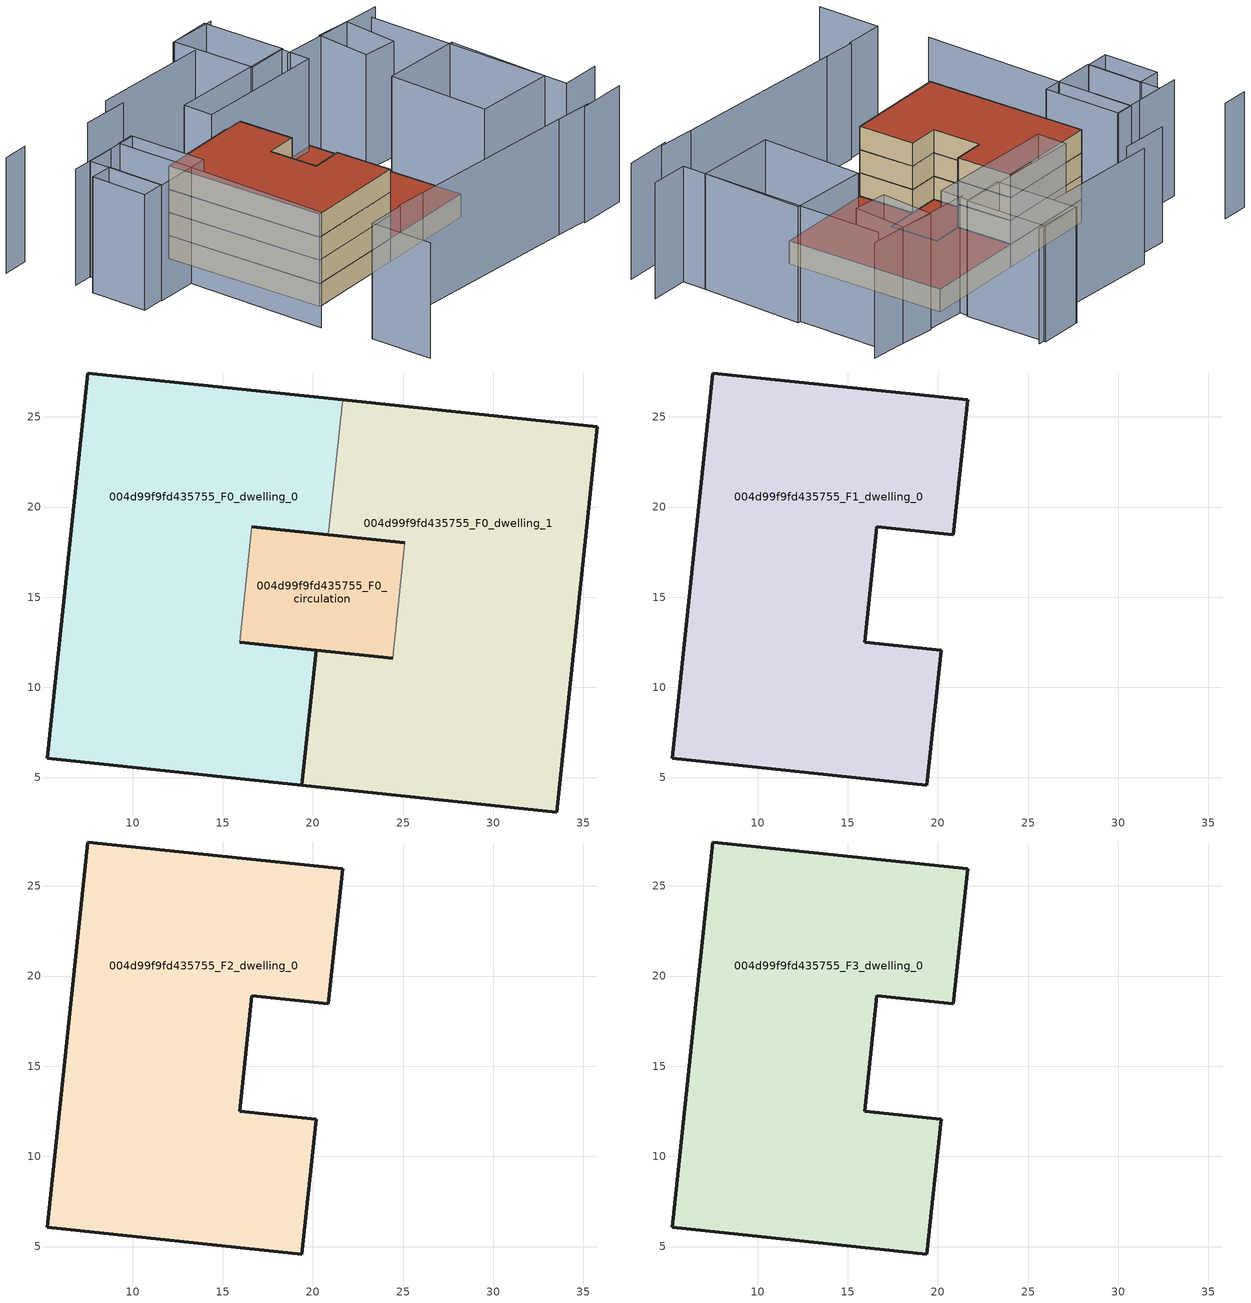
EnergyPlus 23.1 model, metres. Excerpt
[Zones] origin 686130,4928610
004d99f9fd435755_F0_dwelling_0
 floor ground (EU_floor_Construction): 19.39,4.58 20.18,12.06 15.94,12.5 16.62,18.91 20.86,18.46 21.65,25.94 7.53,27.43 5.27,6.07 z0
 wall outside (EU_wall_Construction): 20.86,18.46 16.62,18.91 / 15.94,12.5 20.18,12.06 19.39,4.58 5.27,6.07 7.53,27.43 21.65,25.94 z0:3
 wall to 004d99f9fd435755_F0_dwelling_1 (EU_wall_Construction): 21.65,25.94 20.86,18.46 z0:3
 wall to 004d99f9fd435755_F0_circulation (EU_wall_Construction): 16.62,18.91 15.94,12.5 z0:3
004d99f9fd435755_F0_dwelling_1
 floor ground (EU_floor_Construction): 33.52,3.09 35.77,24.45 21.65,25.94 20.86,18.46 25.09,18.02 24.42,11.61 20.18,12.06 19.39,4.58 z0
 wall outside (EU_wall_Construction): 25.09,18.02 20.86,18.46 / 21.65,25.94 35.77,24.45 33.52,3.09 19.39,4.58 20.18,12.06 24.42,11.61 z0:3
 wall to 004d99f9fd435755_F0_circulation (EU_wall_Construction): 24.42,11.61 25.09,18.02 z0:3
 roof outside (EU_roof_Construction): 35.77,24.45 33.52,3.09 19.39,4.58 20.18,12.06 24.42,11.61 25.09,18.02 20.86,18.46 21.65,25.94 z3
004d99f9fd435755_F0_circulation
 floor ground (EU_floor_Construction): 24.42,11.61 25.09,18.02 16.62,18.91 15.94,12.5 z0
 wall outside (EU_wall_Construction): 16.62,18.91 25.09,18.02 / 24.42,11.61 15.94,12.5 z0:3
 roof outside (EU_roof_Construction): 25.09,18.02 24.42,11.61 15.94,12.5 16.62,18.91 z3
004d99f9fd435755_F1_dwelling_0
 floor to 004d99f9fd435755_F0_dwelling_0 (EU_floor_Construction): 19.39,4.58 20.18,12.06 15.94,12.5 16.62,18.91 20.86,18.46 21.65,25.94 7.52,27.43 5.27,6.07 z3
 wall outside (EU_wall_Construction): 21.65,25.94 20.86,18.46 16.62,18.91 15.94,12.5 20.18,12.06 19.39,4.58 5.27,6.07 7.53,27.43 21.65,25.94 z3:6
004d99f9fd435755_F2_dwelling_0
 floor to 004d99f9fd435755_F1_dwelling_0 (EU_floor_Construction): 19.39,4.58 20.18,12.06 15.94,12.5 16.62,18.91 20.86,18.46 21.65,25.94 7.52,27.43 5.27,6.07 z6
 wall outside (EU_wall_Construction): 21.65,25.94 20.86,18.46 16.62,18.91 15.94,12.5 20.18,12.06 19.39,4.58 5.27,6.07 7.53,27.43 21.65,25.94 z6:9
004d99f9fd435755_F3_dwelling_0
 floor to 004d99f9fd435755_F2_dwelling_0 (EU_floor_Construction): 19.39,4.58 20.18,12.06 15.94,12.5 16.62,18.91 20.86,18.46 21.65,25.94 7.52,27.43 5.27,6.07 z9
 wall outside (EU_wall_Construction): 21.65,25.94 20.86,18.46 16.62,18.91 15.94,12.5 20.18,12.06 19.39,4.58 5.27,6.07 7.53,27.43 21.65,25.94 z9:12
 roof outside (EU_roof_Construction): 21.65,25.94 20.86,18.46 16.62,18.91 15.94,12.5 20.18,12.06 19.39,4.58 5.27,6.07 7.53,27.43 z12
shading: 3.31,22.06 0.63,3.28 / 39.15,-10.11 45.86,-10.92 / 6.42,-3.82 10.68,-4.57 / 10.68,-4.57 34.98,-9.04 / 34.98,-9.04 40.14,-10.08 / -0.06,-11.61 1.05,-3.29 / 1.05,-3.29 6.39,-4 / 48.85,-6.04 43.49,-5.31 / 43.49,-5.31 47.31,22.72 / 49.85,23.67 34.4,26.61 / 7,31.88 -3.65,33.43 / 37.3,38.47 30.4,39.56 / 29.87,36.37 13.43,39.02 / 14.05,37.04 7.48,38.1 / -1.36,41.51 -5,41.94 / -5.42,23.27 -4.4,30.73 / -4.4,30.73 -1.25,30.3 / -1.25,30.3 -2.26,22.84 / -2.26,22.84 -5.42,23.27 / 46.15,11.46 43.95,-2.13 / 43.95,-2.13 32.96,-0.35 / 32.96,-0.35 35.16,13.24 / 35.16,13.24 46.15,11.46 / 38.58,18.56 40.25,25.7 / 40.25,25.7 44.84,24.63 / 44.84,24.63 43.17,17.49 / 43.17,17.49 38.58,18.56 / 34.39,23.86 16.27,26.57 / 16.27,26.57 16.86,30.52 / 16.86,30.52 34.98,27.81 / 34.98,27.81 34.39,23.86 / 3.28,22.02 4.62,32.35 / 4.62,32.35 7.02,32.04 / 7.02,32.04 5.68,21.7 / 5.68,21.7 3.28,22.02 / 29.28,28.39 30.54,39.53 / 30.54,39.53 36.47,38.86 / 36.47,38.86 35.21,27.72 / 35.21,27.72 29.28,28.39 / 4.61,32.25 3.28,22.02 / 3.28,22.02 -2.36,22.75 / -2.36,22.75 -1.03,32.99 / -1.03,32.99 4.61,32.25 z0:15
[Building]
EU S2 Campaign: North Axis=0; Terrain=City; Solar Distribution=FullExterior
[Site:Location]
Bologna: Latitude=44.5; Longitude=11.25; Time Zone=1; Elevation=37
[SizingPeriod:WeatherFileDays]
AnnualSizingPeriod: Begin Month=1; Begin Day of Month=1; End Month=12; End Day of Month=31; Day of Week for Start Day=Monday; Use Weather File Daylight Saving Period=No; Use Weather File Rain and Snow Indicators=No
[MATERIAL]
EU_InternalMass_Material: Roughness=MediumRough; Thickness=0.1; Conductivity=1; Density=1800; Specific Heat=900; Thermal Absorptance=0.9; Solar Absorptance=0.7; Visible Absorptance=0.7
[MATERIAL:NOMASS] Roughness=MediumRough; Thermal Absorptance=0.9; Solar Absorptance=0.7; Visible Absorptance=0.7
Name | Thermal Resistance
EU_wall_NoMass | 0.937881
EU_roof_NoMass | 0.548572
EU_floor_NoMass | 0.71348
[CONSTRUCTION]
EU_wall_Construction: EU_wall_NoMass
EU_roof_Construction: EU_roof_NoMass
EU_floor_Construction: EU_floor_NoMass
EU_InternalMass_Construction: EU_InternalMass_Material
[ZONE] Type=1; Multiplier=1; Ceiling Height=autocalculate; Floor Area=autocalculate; Part of Total Floor Area=Yes
Name | Volume
004d99f9fd435755_F0_dwelling_0; 004d99f9fd435755_F1_dwelling_0; 004d99f9fd435755_F2_dwelling_0; 004d99f9fd435755_F3_dwelling_0 | 832.65
004d99f9fd435755_F0_dwelling_1 | 832.659
004d99f9fd435755_F0_circulation | 164.686
[INTERNALMASS] Construction=EU_InternalMass_Construction
Name | Zone or ZoneList | Surface Area
004d99f9fd435755_F0_dwelling_0_EU_InternalMass | 004d99f9fd435755_F0_dwelling_0 | 277.545
004d99f9fd435755_F0_dwelling_1_EU_InternalMass | 004d99f9fd435755_F0_dwelling_1 | 277.545
004d99f9fd435755_F1_dwelling_0_EU_InternalMass | 004d99f9fd435755_F1_dwelling_0 | 608.878
004d99f9fd435755_F2_dwelling_0_EU_InternalMass | 004d99f9fd435755_F2_dwelling_0 | 608.878
004d99f9fd435755_F3_dwelling_0_EU_InternalMass | 004d99f9fd435755_F3_dwelling_0 | 608.878
[OTHEREQUIPMENT] Fuel Type=Electricity; Design Level Calculation Method=Watts/Area; Power per Zone Floor Area=1; Fraction Latent=0; Fraction Radiant=0; Fraction Lost=0; Carbon Dioxide Generation Rate=0; EndUse Subcategory=EU_Step8_InternalGains
Name | Zone or ZoneList or Space or SpaceList | Schedule
EU_Step8_InternalGain_004d99f9fd435755_F0_dwelling_0_f000 | 004d99f9fd435755_F0_dwelling_0 | EU_Step8_GainSchedule_004d99f9fd435755_F0_dwelling_0_f000
EU_Step8_InternalGain_004d99f9fd435755_F0_dwelling_1_f000 | 004d99f9fd435755_F0_dwelling_1 | EU_Step8_GainSchedule_004d99f9fd435755_F0_dwelling_1_f000
EU_Step8_InternalGain_004d99f9fd435755_F1_dwelling_0_f000 | 004d99f9fd435755_F1_dwelling_0 | EU_Step8_GainSchedule_004d99f9fd435755_F1_dwelling_0_f000
EU_Step8_InternalGain_004d99f9fd435755_F2_dwelling_0_f000 | 004d99f9fd435755_F2_dwelling_0 | EU_Step8_GainSchedule_004d99f9fd435755_F2_dwelling_0_f000
EU_Step8_InternalGain_004d99f9fd435755_F3_dwelling_0_f000 | 004d99f9fd435755_F3_dwelling_0 | EU_Step8_GainSchedule_004d99f9fd435755_F3_dwelling_0_f000
[ZONEINFILTRATION:DESIGNFLOWRATE]
EU_Circulation_Infiltration_004d99f9fd435755_F0_circulation: Zone or ZoneList or Space or SpaceList=004d99f9fd435755_F0_circulation; Schedule=EU_AlwaysOn; Design Flow Rate Calculation Method=Flow/Area; Flow Rate per Floor Area=0.0005; Constant Term Coefficient=1; Temperature Term Coefficient=0; Velocity Term Coefficient=0; Velocity Squared Term Coefficient=0
[ZONEVENTILATION:DESIGNFLOWRATE] Schedule=EU_AlwaysOn; Design Flow Rate Calculation Method=AirChanges/Hour; Air Changes per Hour=0.687892; Ventilation Type=Natural; Fan Pressure Rise=0; Fan Total Efficiency=1; Constant Term Coefficient=1; Temperature Term Coefficient=0; Velocity Term Coefficient=0; Velocity Squared Term Coefficient=0; Minimum Indoor Temperature=-100; Maximum Indoor Temperature=100; Delta Temperature=-100; Minimum Outdoor Temperature=-100; Maximum Outdoor Temperature=100; Maximum Wind Speed=40
Name | Zone or ZoneList or Space or SpaceList
EU_ConstantAir_004d99f9fd435755_F0_dwelling_0 | 004d99f9fd435755_F0_dwelling_0
EU_ConstantAir_004d99f9fd435755_F0_dwelling_1 | 004d99f9fd435755_F0_dwelling_1
EU_ConstantAir_004d99f9fd435755_F1_dwelling_0 | 004d99f9fd435755_F1_dwelling_0
EU_ConstantAir_004d99f9fd435755_F2_dwelling_0 | 004d99f9fd435755_F2_dwelling_0
EU_ConstantAir_004d99f9fd435755_F3_dwelling_0 | 004d99f9fd435755_F3_dwelling_0
[HVACTEMPLATE:THERMOSTAT] Constant Heating Setpoint=20; Constant Cooling Setpoint=50
EU_HeatOnly_004d99f9fd435755_F0_dwelling_0; EU_HeatOnly_004d99f9fd435755_F0_dwelling_1; EU_HeatOnly_004d99f9fd435755_F1_dwelling_0; EU_HeatOnly_004d99f9fd435755_F2_dwelling_0; EU_HeatOnly_004d99f9fd435755_F3_dwelling_0
[HVACTEMPLATE:ZONE:IDEALLOADSAIRSYSTEM] System Availability Schedule=EU_AlwaysOn; Maximum Heating Supply Air Temperature=50; Minimum Cooling Supply Air Temperature=13; Maximum Heating Supply Air Humidity Ratio=0.0156; Minimum Cooling Supply Air Humidity Ratio=0.0077; Heating Limit=NoLimit; Cooling Limit=NoLimit; Heating Availability Schedule=EU_AlwaysOn; Cooling Availability Schedule=EU_CoolingOff; Dehumidification Control Type=ConstantSensibleHeatRatio; Cooling Sensible Heat Ratio=0.7; Dehumidification Setpoint=60; Humidification Control Type=None; Humidification Setpoint=30; Outdoor Air Method=None; Outdoor Air Flow Rate per Person=0.00944; Outdoor Air Flow Rate per Zone Floor Area=0; Outdoor Air Flow Rate per Zone=0; Demand Controlled Ventilation Type=None; Outdoor Air Economizer Type=NoEconomizer; Heat Recovery Type=None; Sensible Heat Recovery Effectiveness=0.7; Latent Heat Recovery Effectiveness=0.65
Name | Template Thermostat
004d99f9fd435755_F0_dwelling_0 | EU_HeatOnly_004d99f9fd435755_F0_dwelling_0
004d99f9fd435755_F0_dwelling_1 | EU_HeatOnly_004d99f9fd435755_F0_dwelling_1
004d99f9fd435755_F1_dwelling_0 | EU_HeatOnly_004d99f9fd435755_F1_dwelling_0
004d99f9fd435755_F2_dwelling_0 | EU_HeatOnly_004d99f9fd435755_F2_dwelling_0
004d99f9fd435755_F3_dwelling_0 | EU_HeatOnly_004d99f9fd435755_F3_dwelling_0
[SIZING:ZONE] Zone Cooling Design Supply Air Temperature Input Method=SupplyAirTemperature; Zone Cooling Design Supply Air Temperature=13; Zone Heating Design Supply Air Temperature Input Method=SupplyAirTemperature; Zone Heating Design Supply Air Temperature=50; Zone Cooling Design Supply Air Humidity Ratio=0.008; Zone Heating Design Supply Air Humidity Ratio=0.008; Cooling Design Air Flow Method=DesignDay; Cooling Design Air Flow Rate=0; Cooling Minimum Air Flow per Zone Floor Area=0.000762; Cooling Minimum Air Flow=0; Cooling Minimum Air Flow Fraction=0.2; Heating Design Air Flow Method=DesignDay; Heating Design Air Flow Rate=0; Heating Maximum Air Flow per Zone Floor Area=0.002032; Heating Maximum Air Flow=0.141576; Heating Maximum Air Flow Fraction=0.3; Account for Dedicated Outdoor Air System=No; Dedicated Outdoor Air System Control Strategy=NeutralSupplyAir; Dedicated Outdoor Air Low Setpoint Temperature for Design=autosize; Dedicated Outdoor Air High Setpoint Temperature for Design=autosize; Zone Load Sizing Method=Sensible Load Only No Latent Load; Zone Latent Cooling Design Supply Air Humidity Ratio Input Method=HumidityRatioDifference; Zone Cooling Design Supply Air Humidity Ratio Difference=0.005; Zone Latent Heating Design Supply Air Humidity Ratio Input Method=HumidityRatioDifference; Zone Humidification Design Supply Air Humidity Ratio Difference=0.005
004d99f9fd435755_F0_dwelling_0; 004d99f9fd435755_F0_dwelling_1; 004d99f9fd435755_F1_dwelling_0; 004d99f9fd435755_F2_dwelling_0; 004d99f9fd435755_F3_dwelling_0
[SCHEDULE:CONSTANT]
Name | Hourly Value
EU_AlwaysOn | 1
EU_CoolingOff | 0
[SCHEDULE:FILE] Column Number=1; Rows to Skip at Top=0; Number of Hours of Data=8760; Column Separator=Comma; Interpolate to Timestep=No; Minutes per Item=60; Adjust Schedule for Daylight Savings=Yes
Name | File
EU_Step8_GainSchedule_004d99f9fd435755_F0_dwelling_0_f000 | ../../schedules/004d99f9fd435755/004d99f9fd435755_F0_dwelling_0_f000_gain.csv
EU_Step8_GainSchedule_004d99f9fd435755_F0_dwelling_1_f000 | ../../schedules/004d99f9fd435755/004d99f9fd435755_F0_dwelling_1_f000_gain.csv
EU_Step8_GainSchedule_004d99f9fd435755_F1_dwelling_0_f000 | ../../schedules/004d99f9fd435755/004d99f9fd435755_F1_dwelling_0_f000_gain.csv
EU_Step8_GainSchedule_004d99f9fd435755_F2_dwelling_0_f000 | ../../schedules/004d99f9fd435755/004d99f9fd435755_F2_dwelling_0_f000_gain.csv
EU_Step8_GainSchedule_004d99f9fd435755_F3_dwelling_0_f000 | ../../schedules/004d99f9fd435755/004d99f9fd435755_F3_dwelling_0_f000_gain.csv
